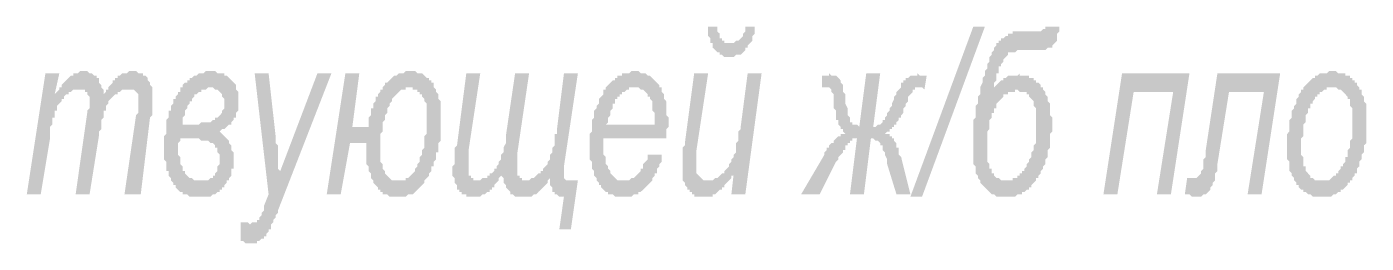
# Model space of a CAD drawing. Header units: millimetres. Extents: x 1372 to 666090, y 1285 to 31551.
# Drawn here: x 581816 to 584219, y 10488 to 10876 of the extents above; entities that cross this region are included whole.
import ezdxf

# ---------------------------------------------------------------- set-up
doc = ezdxf.new("R2010")
doc.units = ezdxf.units.MM
doc.layers.add('PDF _75-АЗ Штамп', color=7, linetype='Continuous')

msp = doc.modelspace()

# ---------------------------------------------------------------- hatches: boundary and pattern name
at = {"layer": 'PDF _75-АЗ Штамп', "transparency": 33554559}
h = msp.add_hatch(color=256, dxfattribs=at)
h.paths.add_polyline_path([(583084.2, 10613.2), (583084.2, 10609), (583080, 10609), (583080, 10604.9), (583075.8, 10600.7), (583071.7, 10596.5), (583071.7, 10596.5), (583067.5, 10592.4), (583067.5, 10588.2), (583063.3, 10588.2), (583063.3, 10584), (583059.2, 10584), (583055, 10579.9), (583055, 10579.9), (583050.8, 10575.7), (583050.8, 10575.7), (583046.6, 10575.7), (583046.6, 10571.5), (583042.5, 10571.5), (583038.3, 10571.5), (583038.3, 10571.5), (583034.1, 10571.5), (583034.1, 10571.5), (583030, 10571.5), (583030, 10571.5), (583025.8, 10571.5), (583021.6, 10571.5), (583021.6, 10571.5), (583017.4, 10571.5), (583013.3, 10571.5), (583013.3, 10575.7), (583009.1, 10575.7), (583009.1, 10579.9), (583004.9, 10579.9), (583004.9, 10584), (583000.8, 10584), (583000.8, 10588.2), (582996.6, 10592.4), (582996.6, 10592.4), (582996.6, 10596.5), (582992.4, 10600.7), (582992.4, 10604.9), (582992.4, 10609), (582992.4, 10613.2), (582992.4, 10617.4), (582992.4, 10621.6), (582992.4, 10621.6), (582992.4, 10625.7), (582992.4, 10629.9), (582992.4, 10629.9), (582992.4, 10634.1), (582992.4, 10638.2), (582992.4, 10642.4), (582992.4, 10646.6), (582992.4, 10654.9), (582992.4, 10659.1), (582996.6, 10663.3), (582996.6, 10667.4), (583013.3, 10792.6), (583038.3, 10792.6), (583017.4, 10654.9), (583017.4, 10646.6), (583017.4, 10642.4), (583017.4, 10638.2), (583017.4, 10634.1), (583017.4, 10629.9), (583017.4, 10625.7), (583017.4, 10625.7), (583017.4, 10621.6), (583017.4, 10617.4), (583017.4, 10613.2), (583021.6, 10609), (583021.6, 10609), (583021.6, 10609), (583025.8, 10604.9), (583025.8, 10604.9), (583030, 10600.7), (583030, 10600.7), (583034.1, 10600.7), (583038.3, 10600.7), (583038.3, 10600.7), (583042.5, 10600.7), (583046.6, 10600.7), (583046.6, 10600.7), (583050.8, 10604.9), (583055, 10604.9), (583055, 10604.9), (583059.2, 10609), (583059.2, 10609), (583063.3, 10613.2), (583067.5, 10613.2), (583067.5, 10617.4), (583071.7, 10621.6), (583071.7, 10621.6), (583075.8, 10625.7), (583075.8, 10629.9), (583075.8, 10629.9), (583080, 10634.1), (583080, 10638.2), (583084.2, 10642.4), (583084.2, 10646.6), (583084.2, 10646.6), (583088.3, 10650.8), (583088.3, 10654.9), (583088.3, 10659.1), (583088.3, 10659.1), (583088.3, 10663.3), (583088.3, 10667.4), (583092.5, 10671.6), (583092.5, 10675.8), (583092.5, 10679.9), (583092.5, 10684.1), (583092.5, 10688.3), (583096.7, 10692.5), (583096.7, 10696.6), (583109.2, 10792.6), (583134.2, 10792.6), (583105, 10575.7), (583080, 10575.7)], flags=0)
h.paths.add_polyline_path([(583038.3, 10876), (583055, 10876), (583055, 10871.8), (583055, 10867.6), (583059.2, 10863.5), (583059.2, 10859.3), (583059.2, 10855.1), (583063.3, 10855.1), (583063.3, 10850.9), (583067.5, 10850.9), (583067.5, 10846.8), (583071.7, 10846.8), (583075.8, 10846.8), (583075.8, 10846.8), (583080, 10846.8), (583084.2, 10846.8), (583084.2, 10846.8), (583088.3, 10850.9), (583092.5, 10850.9), (583092.5, 10850.9), (583096.7, 10855.1), (583096.7, 10855.1), (583100.9, 10859.3), (583100.9, 10863.5), (583100.9, 10863.5), (583105, 10867.6), (583105, 10871.8), (583105, 10876), (583121.7, 10876), (583121.7, 10871.8), (583121.7, 10867.6), (583121.7, 10863.5), (583117.5, 10859.3), (583117.5, 10855.1), (583117.5, 10850.9), (583113.4, 10846.8), (583113.4, 10846.8), (583109.2, 10842.6), (583109.2, 10838.4), (583105, 10838.4), (583105, 10834.3), (583105, 10834.3), (583100.9, 10830.1), (583100.9, 10830.1), (583096.7, 10825.9), (583092.5, 10825.9), (583092.5, 10825.9), (583088.3, 10825.9), (583084.2, 10821.7), (583084.2, 10821.7), (583080, 10821.7), (583075.8, 10821.7), (583075.8, 10821.7), (583071.7, 10821.7), (583071.7, 10821.7), (583067.5, 10821.7), (583063.3, 10825.9), (583063.3, 10825.9), (583059.2, 10825.9), (583059.2, 10830.1), (583055, 10830.1), (583050.8, 10834.3), (583050.8, 10834.3), (583050.8, 10834.3), (583046.6, 10838.4), (583046.6, 10842.6), (583046.6, 10846.8), (583042.5, 10846.8), (583042.5, 10850.9), (583042.5, 10855.1), (583038.3, 10859.3), (583038.3, 10863.5), (583038.3, 10867.6), (583038.3, 10871.8), (583038.3, 10876)], flags=0)
h = msp.add_hatch(color=256, dxfattribs=at)
h.paths.add_polyline_path([(583643, 10876), (583668.1, 10876), (583668.1, 10871.8), (583668.1, 10867.6), (583663.9, 10863.5), (583663.9, 10859.3), (583663.9, 10855.1), (583663.9, 10850.9), (583659.7, 10846.8), (583659.7, 10846.8), (583655.6, 10842.6), (583655.6, 10842.6), (583655.6, 10838.4), (583651.4, 10838.4), (583651.4, 10838.4), (583647.2, 10838.4), (583643, 10834.3), (583643, 10834.3), (583638.9, 10834.3), (583634.7, 10834.3), (583634.7, 10834.3), (583630.5, 10834.3), (583626.4, 10834.3), (583626.4, 10834.3), (583597.2, 10834.3), (583593, 10834.3), (583593, 10834.3), (583588.8, 10830.1), (583584.7, 10830.1), (583584.7, 10830.1), (583580.5, 10830.1), (583576.3, 10830.1), (583576.3, 10825.9), (583576.3, 10825.9), (583572.1, 10821.7), (583568, 10817.6), (583568, 10817.6), (583568, 10813.4), (583563.8, 10809.2), (583563.8, 10809.2), (583563.8, 10805.1), (583559.6, 10805.1), (583559.6, 10800.9), (583559.6, 10796.7), (583559.6, 10792.6), (583555.5, 10792.6), (583555.5, 10788.4), (583555.5, 10780), (583551.3, 10775.9), (583551.3, 10771.7), (583551.3, 10767.5), (583547.1, 10763.4), (583551.3, 10767.5), (583555.5, 10771.7), (583555.5, 10771.7), (583559.6, 10775.9), (583559.6, 10775.9), (583563.8, 10780), (583568, 10780), (583568, 10784.2), (583572.1, 10784.2), (583572.1, 10784.2), (583576.3, 10788.4), (583576.3, 10788.4), (583580.5, 10788.4), (583584.7, 10788.4), (583588.8, 10788.4), (583588.8, 10788.4), (583593, 10788.4), (583593, 10788.4), (583597.2, 10792.6), (583597.2, 10788.4), (583601.3, 10788.4), (583605.5, 10788.4), (583605.5, 10788.4), (583609.7, 10788.4), (583613.8, 10788.4), (583613.8, 10784.2), (583618, 10784.2), (583622.2, 10784.2), (583622.2, 10780), (583626.4, 10780), (583626.4, 10775.9), (583630.5, 10775.9), (583634.7, 10771.7), (583634.7, 10767.5), (583634.7, 10767.5), (583638.9, 10767.5), (583638.9, 10763.4), (583643, 10759.2), (583643, 10759.2), (583643, 10755), (583647.2, 10750.8), (583647.2, 10746.7), (583647.2, 10746.7), (583647.2, 10742.5), (583651.4, 10738.3), (583651.4, 10734.2), (583651.4, 10730), (583651.4, 10725.8), (583651.4, 10721.7), (583651.4, 10717.5), (583655.6, 10713.3), (583655.6, 10709.1), (583655.6, 10705), (583655.6, 10700.8), (583655.6, 10696.6), (583655.6, 10692.5), (583655.6, 10688.3), (583651.4, 10684.1), (583651.4, 10679.9), (583651.4, 10675.8), (583651.4, 10671.6), (583651.4, 10667.4), (583651.4, 10663.3), (583651.4, 10659.1), (583647.2, 10654.9), (583647.2, 10650.8), (583647.2, 10650.8), (583647.2, 10646.6), (583647.2, 10642.4), (583643, 10638.2), (583643, 10634.1), (583643, 10629.9), (583638.9, 10625.7), (583638.9, 10625.7), (583638.9, 10621.6), (583634.7, 10617.4), (583634.7, 10613.2), (583630.5, 10609), (583630.5, 10609), (583630.5, 10604.9), (583626.4, 10604.9), (583626.4, 10600.7), (583622.2, 10596.5), (583622.2, 10596.5), (583618, 10592.4), (583618, 10588.2), (583613.8, 10588.2), (583613.8, 10584), (583609.7, 10584), (583609.7, 10584), (583605.5, 10579.9), (583601.3, 10579.9), (583601.3, 10575.7), (583597.2, 10575.7), (583597.2, 10575.7), (583593, 10575.7), (583588.8, 10571.5), (583588.8, 10571.5), (583584.7, 10571.5), (583580.5, 10571.5), (583580.5, 10571.5), (583576.3, 10571.5), (583572.1, 10571.5), (583568, 10571.5), (583568, 10571.5), (583563.8, 10571.5), (583559.6, 10571.5), (583555.5, 10571.5), (583555.5, 10571.5), (583551.3, 10575.7), (583547.1, 10575.7), (583547.1, 10575.7), (583542.9, 10579.9), (583542.9, 10579.9), (583538.8, 10584), (583538.8, 10584), (583534.6, 10588.2), (583534.6, 10588.2), (583530.4, 10592.4), (583530.4, 10592.4), (583526.3, 10596.5), (583526.3, 10596.5), (583526.3, 10600.7), (583522.1, 10604.9), (583522.1, 10609), (583522.1, 10609), (583517.9, 10613.2), (583517.9, 10617.4), (583517.9, 10621.6), (583517.9, 10625.7), (583513.8, 10629.9), (583513.8, 10634.1), (583513.8, 10638.2), (583513.8, 10642.4), (583513.8, 10646.6), (583513.8, 10650.8), (583513.8, 10654.9), (583513.8, 10659.1), (583513.8, 10659.1), (583513.8, 10663.3), (583513.8, 10667.4), (583513.8, 10671.6), (583513.8, 10675.8), (583513.8, 10675.8), (583513.8, 10679.9), (583513.8, 10684.1), (583513.8, 10688.3), (583513.8, 10692.5), (583513.8, 10696.6), (583513.8, 10700.8), (583513.8, 10705), (583513.8, 10709.1), (583517.9, 10713.3), (583517.9, 10717.5), (583517.9, 10721.7), (583517.9, 10725.8), (583517.9, 10730), (583517.9, 10734.2), (583522.1, 10738.3), (583522.1, 10742.5), (583522.1, 10746.7), (583522.1, 10750.8), (583526.3, 10755), (583526.3, 10759.2), (583526.3, 10763.4), (583526.3, 10767.5), (583530.4, 10775.9), (583530.4, 10780), (583530.4, 10784.2), (583534.6, 10788.4), (583534.6, 10792.6), (583534.6, 10796.7), (583538.8, 10800.9), (583538.8, 10805.1), (583538.8, 10809.2), (583542.9, 10813.4), (583542.9, 10817.6), (583542.9, 10821.7), (583547.1, 10825.9), (583547.1, 10830.1), (583547.1, 10830.1), (583551.3, 10834.3), (583551.3, 10838.4), (583551.3, 10838.4), (583555.5, 10842.6), (583555.5, 10842.6), (583555.5, 10846.8), (583559.6, 10846.8), (583559.6, 10850.9), (583559.6, 10850.9), (583563.8, 10850.9), (583563.8, 10855.1), (583568, 10855.1), (583572.1, 10859.3), (583572.1, 10859.3), (583576.3, 10859.3), (583576.3, 10863.5), (583580.5, 10863.5), (583584.7, 10863.5), (583584.7, 10867.6), (583588.8, 10867.6), (583593, 10867.6), (583593, 10867.6), (583597.2, 10867.6), (583601.3, 10867.6), (583605.5, 10867.6), (583605.5, 10867.6), (583605.5, 10867.6), (583630.5, 10867.6), (583634.7, 10867.6), (583634.7, 10867.6), (583638.9, 10871.8), (583643, 10871.8), (583643, 10876), (583643, 10876)], flags=0)
h.paths.add_polyline_path([(583626.4, 10700.8), (583626.4, 10709.1), (583626.4, 10713.3), (583626.4, 10717.5), (583626.4, 10721.7), (583626.4, 10725.8), (583626.4, 10730), (583626.4, 10730), (583622.2, 10734.2), (583622.2, 10738.3), (583622.2, 10742.5), (583618, 10746.7), (583618, 10746.7), (583618, 10746.7), (583613.8, 10750.8), (583613.8, 10755), (583609.7, 10755), (583609.7, 10759.2), (583605.5, 10759.2), (583605.5, 10759.2), (583601.3, 10759.2), (583597.2, 10759.2), (583593, 10763.4), (583593, 10763.4), (583588.8, 10763.4), (583588.8, 10759.2), (583584.7, 10759.2), (583580.5, 10759.2), (583580.5, 10759.2), (583576.3, 10759.2), (583576.3, 10755), (583572.1, 10755), (583568, 10755), (583568, 10750.8), (583563.8, 10746.7), (583563.8, 10746.7), (583559.6, 10742.5), (583559.6, 10742.5), (583555.5, 10738.3), (583555.5, 10734.2), (583555.5, 10730), (583551.3, 10730), (583551.3, 10725.8), (583551.3, 10721.7), (583547.1, 10721.7), (583547.1, 10717.5), (583547.1, 10713.3), (583542.9, 10709.1), (583542.9, 10705), (583542.9, 10700.8), (583542.9, 10696.6), (583542.9, 10692.5), (583538.8, 10688.3), (583538.8, 10684.1), (583538.8, 10684.1), (583538.8, 10679.9), (583538.8, 10675.8), (583538.8, 10671.6), (583538.8, 10667.4), (583538.8, 10663.3), (583538.8, 10659.1), (583538.8, 10654.9), (583538.8, 10650.8), (583538.8, 10646.6), (583538.8, 10642.4), (583538.8, 10638.2), (583538.8, 10634.1), (583542.9, 10629.9), (583542.9, 10625.7), (583542.9, 10621.6), (583547.1, 10621.6), (583547.1, 10617.4), (583547.1, 10613.2), (583551.3, 10613.2), (583551.3, 10609), (583555.5, 10604.9), (583559.6, 10604.9), (583559.6, 10604.9), (583563.8, 10600.7), (583563.8, 10600.7), (583568, 10600.7), (583572.1, 10600.7), (583572.1, 10600.7), (583576.3, 10600.7), (583580.5, 10600.7), (583580.5, 10600.7), (583584.7, 10600.7), (583584.7, 10604.9), (583588.8, 10604.9), (583593, 10604.9), (583593, 10609), (583597.2, 10609), (583597.2, 10613.2), (583601.3, 10613.2), (583601.3, 10617.4), (583605.5, 10617.4), (583605.5, 10621.6), (583609.7, 10625.7), (583609.7, 10629.9), (583613.8, 10634.1), (583613.8, 10634.1), (583613.8, 10638.2), (583618, 10642.4), (583618, 10646.6), (583618, 10650.8), (583622.2, 10654.9), (583622.2, 10659.1), (583622.2, 10659.1), (583622.2, 10663.3), (583626.4, 10667.4), (583626.4, 10671.6), (583626.4, 10675.8), (583626.4, 10679.9), (583626.4, 10684.1), (583626.4, 10688.3), (583626.4, 10692.5), (583626.4, 10696.6), (583626.4, 10700.8), (583626.4, 10700.8)], flags=0)
for points in [[(581816.3, 10575.7), (581849.7, 10792.6), (581874.7, 10792.6), (581866.3, 10755), (581870.5, 10759.2), (581874.7, 10763.4), (581874.7, 10767.5), (581878.9, 10767.5), (581878.9, 10771.7), (581883, 10775.9), (581883, 10775.9), (581887.2, 10780), (581887.2, 10780), (581891.4, 10784.2), (581891.4, 10784.2), (581895.5, 10788.4), (581895.5, 10788.4), (581899.7, 10788.4), (581899.7, 10792.6), (581903.9, 10792.6), (581908.1, 10792.6), (581908.1, 10792.6), (581912.2, 10796.7), (581916.4, 10796.7), (581916.4, 10796.7), (581920.6, 10796.7), (581924.7, 10796.7), (581928.9, 10792.6), (581928.9, 10792.6), (581933.1, 10792.6), (581933.1, 10792.6), (581937.2, 10788.4), (581941.4, 10788.4), (581941.4, 10784.2), (581945.6, 10784.2), (581945.6, 10780), (581945.6, 10775.9), (581949.8, 10771.7), (581949.8, 10771.7), (581949.8, 10767.5), (581953.9, 10763.4), (581953.9, 10759.2), (581953.9, 10755), (581958.1, 10759.2), (581958.1, 10763.4), (581962.3, 10763.4), (581962.3, 10767.5), (581966.4, 10771.7), (581966.4, 10771.7), (581970.6, 10775.9), (581970.6, 10780), (581974.8, 10780), (581974.8, 10784.2), (581979, 10784.2), (581979, 10784.2), (581979, 10788.4), (581983.1, 10788.4), (581987.3, 10792.6), (581987.3, 10792.6), (581991.5, 10792.6), (581995.6, 10792.6), (581995.6, 10792.6), (581999.8, 10796.7), (582004, 10796.7), (582004, 10796.7), (582008.1, 10796.7), (582012.3, 10796.7), (582016.5, 10792.6), (582016.5, 10792.6), (582020.7, 10792.6), (582024.8, 10792.6), (582024.8, 10788.4), (582029, 10788.4), (582029, 10788.4), (582033.2, 10784.2), (582033.2, 10784.2), (582033.2, 10780), (582037.3, 10775.9), (582037.3, 10771.7), (582037.3, 10771.7), (582041.5, 10767.5), (582041.5, 10763.4), (582041.5, 10759.2), (582041.5, 10755), (582041.5, 10750.8), (582041.5, 10746.7), (582041.5, 10742.5), (582041.5, 10742.5), (582041.5, 10738.3), (582041.5, 10734.2), (582041.5, 10730), (582041.5, 10725.8), (582041.5, 10717.5), (582037.3, 10713.3), (582037.3, 10713.3), (582020.7, 10575.7), (581991.5, 10575.7), (582012.3, 10717.5), (582016.5, 10721.7), (582016.5, 10725.8), (582016.5, 10734.2), (582016.5, 10734.2), (582016.5, 10738.3), (582016.5, 10742.5), (582016.5, 10742.5), (582016.5, 10746.7), (582016.5, 10750.8), (582016.5, 10755), (582012.3, 10759.2), (582012.3, 10759.2), (582008.1, 10763.4), (582008.1, 10763.4), (582004, 10763.4), (582004, 10763.4), (581999.8, 10763.4), (581999.8, 10763.4), (581995.6, 10763.4), (581995.6, 10763.4), (581991.5, 10763.4), (581987.3, 10763.4), (581987.3, 10763.4), (581983.1, 10759.2), (581979, 10759.2), (581979, 10755), (581974.8, 10755), (581974.8, 10755), (581970.6, 10750.8), (581966.4, 10746.7), (581966.4, 10746.7), (581962.3, 10742.5), (581962.3, 10738.3), (581962.3, 10738.3), (581958.1, 10734.2), (581958.1, 10730), (581958.1, 10730), (581958.1, 10725.8), (581953.9, 10725.8), (581953.9, 10721.7), (581953.9, 10717.5), (581953.9, 10713.3), (581949.8, 10709.1), (581949.8, 10705), (581949.8, 10700.8), (581949.8, 10696.6), (581949.8, 10692.5), (581945.6, 10688.3), (581945.6, 10684.1), (581945.6, 10679.9), (581928.9, 10575.7), (581903.9, 10575.7), (581924.7, 10721.7), (581924.7, 10725.8), (581928.9, 10730), (581928.9, 10734.2), (581928.9, 10738.3), (581928.9, 10742.5), (581928.9, 10742.5), (581928.9, 10746.7), (581928.9, 10750.8), (581924.7, 10755), (581924.7, 10755), (581924.7, 10759.2), (581920.6, 10759.2), (581920.6, 10763.4), (581916.4, 10763.4), (581912.2, 10763.4), (581912.2, 10763.4), (581908.1, 10763.4), (581908.1, 10763.4), (581903.9, 10763.4), (581899.7, 10763.4), (581899.7, 10763.4), (581895.5, 10759.2), (581891.4, 10759.2), (581891.4, 10755), (581887.2, 10755), (581887.2, 10755), (581883, 10750.8), (581883, 10746.7), (581878.9, 10746.7), (581878.9, 10742.5), (581874.7, 10738.3), (581874.7, 10738.3), (581870.5, 10734.2), (581870.5, 10730), (581870.5, 10725.8), (581866.3, 10725.8), (581866.3, 10721.7), (581866.3, 10717.5), (581866.3, 10713.3), (581862.2, 10713.3), (581862.2, 10709.1), (581862.2, 10705), (581862.2, 10700.8), (581858, 10696.6), (581858, 10692.5), (581858, 10688.3), (581858, 10684.1), (581858, 10675.8), (581858, 10675.8), (581841.3, 10575.7)], [(582200, 10492.3), (582200, 10525.6), (582204.2, 10525.6), (582208.3, 10525.6), (582212.5, 10525.6), (582212.5, 10525.6), (582216.7, 10521.5), (582216.7, 10521.5), (582220.9, 10525.6), (582225, 10525.6), (582225, 10525.6), (582229.2, 10525.6), (582229.2, 10529.8), (582233.4, 10529.8), (582233.4, 10534), (582233.4, 10534), (582237.5, 10538.1), (582237.5, 10542.3), (582241.7, 10546.5), (582241.7, 10550.7), (582241.7, 10554.8), (582250, 10575.7), (582225, 10792.6), (582250, 10792.6), (582262.6, 10679.9), (582262.6, 10675.8), (582262.6, 10671.6), (582262.6, 10667.4), (582266.7, 10663.3), (582266.7, 10659.1), (582266.7, 10659.1), (582266.7, 10654.9), (582266.7, 10650.8), (582266.7, 10646.6), (582266.7, 10642.4), (582266.7, 10638.2), (582266.7, 10634.1), (582266.7, 10629.9), (582266.7, 10625.7), (582266.7, 10621.6), (582270.9, 10617.4), (582337.6, 10792.6), (582362.7, 10792.6), (582266.7, 10546.5), (582266.7, 10542.3), (582262.6, 10538.1), (582262.6, 10534), (582258.4, 10529.8), (582258.4, 10525.6), (582254.2, 10521.5), (582254.2, 10517.3), (582254.2, 10513.1), (582250, 10513.1), (582250, 10508.9), (582245.9, 10504.8), (582245.9, 10504.8), (582245.9, 10500.6), (582241.7, 10500.6), (582241.7, 10500.6), (582241.7, 10496.4), (582237.5, 10496.4), (582233.4, 10492.3), (582233.4, 10492.3), (582229.2, 10492.3), (582229.2, 10488.1), (582225, 10488.1), (582220.9, 10488.1), (582216.7, 10488.1), (582216.7, 10488.1), (582216.7, 10488.1), (582212.5, 10488.1), (582208.3, 10488.1), (582208.3, 10488.1), (582204.2, 10492.3), (582200, 10492.3), (582200, 10492.3)], [(582667.1, 10613.2), (582667.1, 10609), (582662.9, 10604.9), (582662.9, 10600.7), (582658.8, 10596.5), (582658.8, 10596.5), (582654.6, 10592.4), (582654.6, 10588.2), (582650.4, 10588.2), (582650.4, 10584), (582646.3, 10584), (582646.3, 10579.9), (582642.1, 10579.9), (582642.1, 10579.9), (582637.9, 10575.7), (582637.9, 10575.7), (582633.7, 10575.7), (582629.6, 10571.5), (582629.6, 10571.5), (582625.4, 10571.5), (582621.2, 10571.5), (582621.2, 10571.5), (582617.1, 10571.5), (582612.9, 10571.5), (582612.9, 10571.5), (582608.7, 10571.5), (582604.6, 10571.5), (582604.6, 10575.7), (582600.4, 10575.7), (582596.2, 10575.7), (582596.2, 10579.9), (582592, 10579.9), (582592, 10584), (582587.9, 10584), (582587.9, 10588.2), (582587.9, 10592.4), (582583.7, 10596.5), (582583.7, 10600.7), (582583.7, 10600.7), (582583.7, 10604.9), (582579.5, 10609), (582579.5, 10613.2), (582579.5, 10617.4), (582579.5, 10617.4), (582579.5, 10621.6), (582579.5, 10625.7), (582583.7, 10629.9), (582583.7, 10629.9), (582583.7, 10634.1), (582583.7, 10638.2), (582583.7, 10646.6), (582583.7, 10650.8), (582583.7, 10654.9), (582583.7, 10659.1), (582587.9, 10663.3), (582604.6, 10792.6), (582629.6, 10792.6), (582608.7, 10654.9), (582608.7, 10646.6), (582608.7, 10642.4), (582608.7, 10638.2), (582608.7, 10634.1), (582608.7, 10629.9), (582608.7, 10625.7), (582608.7, 10625.7), (582608.7, 10621.6), (582608.7, 10617.4), (582608.7, 10613.2), (582608.7, 10609), (582612.9, 10609), (582612.9, 10604.9), (582617.1, 10604.9), (582617.1, 10600.7), (582621.2, 10600.7), (582625.4, 10600.7), (582625.4, 10600.7), (582629.6, 10600.7), (582633.7, 10604.9), (582633.7, 10604.9), (582637.9, 10604.9), (582642.1, 10604.9), (582642.1, 10609), (582646.3, 10609), (582646.3, 10613.2), (582650.4, 10613.2), (582654.6, 10617.4), (582654.6, 10621.6), (582658.8, 10621.6), (582658.8, 10625.7), (582662.9, 10629.9), (582662.9, 10634.1), (582662.9, 10634.1), (582667.1, 10638.2), (582667.1, 10638.2), (582667.1, 10642.4), (582667.1, 10646.6), (582671.3, 10650.8), (582671.3, 10654.9), (582671.3, 10659.1), (582671.3, 10659.1), (582675.5, 10667.4), (582675.5, 10671.6), (582675.5, 10675.8), (582675.5, 10679.9), (582675.5, 10679.9), (582692.1, 10792.6), (582717.2, 10792.6), (582696.3, 10650.8), (582696.3, 10646.6), (582696.3, 10642.4), (582696.3, 10638.2), (582696.3, 10634.1), (582696.3, 10629.9), (582696.3, 10625.7), (582696.3, 10625.7), (582696.3, 10617.4), (582696.3, 10613.2), (582696.3, 10613.2), (582696.3, 10609), (582700.5, 10609), (582700.5, 10604.9), (582704.6, 10604.9), (582704.6, 10600.7), (582708.8, 10600.7), (582708.8, 10600.7), (582713, 10600.7), (582717.2, 10600.7), (582717.2, 10600.7), (582721.3, 10604.9), (582725.5, 10604.9), (582725.5, 10604.9), (582729.7, 10609), (582729.7, 10609), (582733.8, 10613.2), (582738, 10613.2), (582738, 10617.4), (582742.2, 10617.4), (582742.2, 10621.6), (582742.2, 10621.6), (582746.4, 10625.7), (582746.4, 10625.7), (582750.5, 10629.9), (582750.5, 10634.1), (582750.5, 10634.1), (582754.7, 10638.2), (582754.7, 10642.4), (582754.7, 10646.6), (582758.9, 10650.8), (582758.9, 10654.9), (582758.9, 10659.1), (582758.9, 10659.1), (582763, 10663.3), (582763, 10667.4), (582763, 10675.8), (582763, 10679.9), (582763, 10684.1), (582767.2, 10684.1), (582767.2, 10688.3), (582767.2, 10692.5), (582779.7, 10792.6), (582804.7, 10792.6), (582779.7, 10625.7), (582779.7, 10621.6), (582779.7, 10617.4), (582779.7, 10613.2), (582779.7, 10613.2), (582779.7, 10609), (582779.7, 10604.9), (582783.9, 10600.7), (582783.9, 10600.7), (582788.1, 10600.7), (582788.1, 10600.7), (582804.7, 10600.7), (582792.2, 10513.1), (582771.4, 10513.1), (582779.7, 10571.5), (582779.7, 10571.5), (582775.5, 10571.5), (582771.4, 10571.5), (582767.2, 10575.7), (582767.2, 10575.7), (582763, 10575.7), (582763, 10579.9), (582758.9, 10579.9), (582758.9, 10584), (582758.9, 10584), (582758.9, 10588.2), (582754.7, 10592.4), (582754.7, 10596.5), (582754.7, 10600.7), (582754.7, 10600.7), (582754.7, 10604.9), (582754.7, 10609), (582754.7, 10604.9), (582750.5, 10600.7), (582750.5, 10596.5), (582746.4, 10592.4), (582746.4, 10592.4), (582742.2, 10588.2), (582738, 10584), (582738, 10584), (582733.8, 10579.9), (582733.8, 10579.9), (582733.8, 10579.9), (582729.7, 10575.7), (582729.7, 10575.7), (582725.5, 10575.7), (582725.5, 10575.7), (582721.3, 10571.5), (582717.2, 10571.5), (582713, 10571.5), (582713, 10571.5), (582708.8, 10571.5), (582708.8, 10571.5), (582704.6, 10571.5), (582704.6, 10571.5), (582700.5, 10571.5), (582696.3, 10571.5), (582696.3, 10571.5), (582692.1, 10571.5), (582688, 10575.7), (582688, 10575.7), (582683.8, 10575.7), (582683.8, 10579.9), (582679.6, 10584), (582679.6, 10584), (582679.6, 10584), (582675.5, 10588.2), (582675.5, 10592.4), (582671.3, 10596.5), (582671.3, 10600.7), (582671.3, 10600.7), (582671.3, 10604.9), (582667.1, 10609), (582667.1, 10613.2)], [(583321.9, 10792.6), (583346.9, 10792.6), (583334.4, 10696.6), (583338.6, 10696.6), (583338.6, 10696.6), (583342.8, 10700.8), (583342.8, 10700.8), (583346.9, 10700.8), (583351.1, 10705), (583351.1, 10709.1), (583351.1, 10709.1), (583355.3, 10709.1), (583355.3, 10713.3), (583355.3, 10713.3), (583359.4, 10717.5), (583359.4, 10721.7), (583363.6, 10725.8), (583363.6, 10725.8), (583363.6, 10730), (583367.8, 10734.2), (583367.8, 10738.3), (583371.9, 10746.7), (583371.9, 10750.8), (583376.1, 10755), (583376.1, 10759.2), (583380.3, 10763.4), (583380.3, 10763.4), (583384.5, 10767.5), (583384.5, 10771.7), (583384.5, 10775.9), (583388.6, 10775.9), (583388.6, 10780), (583392.8, 10780), (583392.8, 10784.2), (583392.8, 10784.2), (583397, 10784.2), (583397, 10784.2), (583401.1, 10788.4), (583405.3, 10788.4), (583405.3, 10788.4), (583409.5, 10788.4), (583413.7, 10788.4), (583413.7, 10792.6), (583417.8, 10788.4), (583417.8, 10788.4), (583422, 10788.4), (583426.2, 10788.4), (583430.3, 10788.4), (583430.3, 10788.4), (583426.2, 10763.4), (583422, 10767.5), (583417.8, 10767.5), (583417.8, 10767.5), (583417.8, 10767.5), (583413.7, 10767.5), (583409.5, 10767.5), (583409.5, 10763.4), (583405.3, 10763.4), (583405.3, 10759.2), (583405.3, 10759.2), (583401.1, 10755), (583401.1, 10755), (583397, 10750.8), (583397, 10746.7), (583397, 10742.5), (583392.8, 10738.3), (583392.8, 10734.2), (583388.6, 10730), (583388.6, 10725.8), (583388.6, 10721.7), (583384.5, 10717.5), (583384.5, 10713.3), (583380.3, 10713.3), (583380.3, 10709.1), (583376.1, 10705), (583376.1, 10700.8), (583371.9, 10700.8), (583371.9, 10696.6), (583367.8, 10696.6), (583367.8, 10692.5), (583363.6, 10692.5), (583363.6, 10688.3), (583359.4, 10688.3), (583359.4, 10688.3), (583355.3, 10684.1), (583359.4, 10684.1), (583363.6, 10684.1), (583363.6, 10679.9), (583367.8, 10679.9), (583367.8, 10675.8), (583371.9, 10675.8), (583371.9, 10671.6), (583371.9, 10671.6), (583376.1, 10667.4), (583376.1, 10663.3), (583376.1, 10659.1), (583380.3, 10659.1), (583380.3, 10650.8), (583380.3, 10646.6), (583384.5, 10642.4), (583401.1, 10575.7), (583376.1, 10575.7), (583359.4, 10629.9), (583359.4, 10634.1), (583359.4, 10638.2), (583355.3, 10646.6), (583355.3, 10646.6), (583355.3, 10650.8), (583351.1, 10654.9), (583351.1, 10659.1), (583351.1, 10663.3), (583346.9, 10663.3), (583346.9, 10663.3), (583346.9, 10667.4), (583342.8, 10671.6), (583342.8, 10671.6), (583338.6, 10671.6), (583334.4, 10675.8), (583334.4, 10675.8), (583330.2, 10675.8), (583317.7, 10575.7), (583292.7, 10575.7), (583305.2, 10675.8), (583305.2, 10675.8), (583301, 10675.8), (583296.9, 10675.8), (583296.9, 10671.6), (583292.7, 10671.6), (583292.7, 10667.4), (583288.5, 10667.4), (583288.5, 10667.4), (583288.5, 10663.3), (583284.4, 10663.3), (583284.4, 10659.1), (583284.4, 10654.9), (583280.2, 10654.9), (583280.2, 10650.8), (583276, 10646.6), (583271.9, 10642.4), (583271.9, 10638.2), (583267.7, 10634.1), (583238.5, 10575.7), (583205.1, 10575.7), (583246.8, 10646.6), (583246.8, 10650.8), (583251, 10654.9), (583251, 10659.1), (583255.2, 10659.1), (583255.2, 10663.3), (583259.3, 10667.4), (583263.5, 10667.4), (583263.5, 10671.6), (583267.7, 10675.8), (583267.7, 10675.8), (583271.9, 10679.9), (583271.9, 10679.9), (583276, 10679.9), (583276, 10684.1), (583280.2, 10684.1), (583284.4, 10684.1), (583284.4, 10684.1), (583280.2, 10688.3), (583280.2, 10692.5), (583276, 10692.5), (583276, 10696.6), (583271.9, 10700.8), (583271.9, 10705), (583271.9, 10705), (583271.9, 10709.1), (583267.7, 10709.1), (583267.7, 10713.3), (583267.7, 10717.5), (583267.7, 10721.7), (583267.7, 10725.8), (583263.5, 10730), (583263.5, 10734.2), (583263.5, 10738.3), (583263.5, 10742.5), (583263.5, 10750.8), (583263.5, 10755), (583259.3, 10759.2), (583259.3, 10759.2), (583259.3, 10763.4), (583255.2, 10767.5), (583255.2, 10767.5), (583251, 10767.5), (583251, 10767.5), (583246.8, 10767.5), (583242.7, 10767.5), (583242.7, 10763.4), (583242.7, 10788.4), (583246.8, 10788.4), (583246.8, 10788.4), (583251, 10788.4), (583255.2, 10788.4), (583255.2, 10792.6), (583259.3, 10788.4), (583263.5, 10788.4), (583263.5, 10788.4), (583267.7, 10788.4), (583271.9, 10784.2), (583271.9, 10784.2), (583276, 10780), (583276, 10780), (583276, 10775.9), (583276, 10775.9), (583280.2, 10771.7), (583280.2, 10767.5), (583280.2, 10763.4), (583280.2, 10759.2), (583284.4, 10755), (583284.4, 10750.8), (583284.4, 10746.7), (583284.4, 10742.5), (583284.4, 10738.3), (583288.5, 10730), (583288.5, 10725.8), (583288.5, 10721.7), (583288.5, 10717.5), (583292.7, 10713.3), (583292.7, 10713.3), (583292.7, 10709.1), (583292.7, 10709.1), (583292.7, 10705), (583296.9, 10705), (583296.9, 10700.8), (583301, 10700.8), (583301, 10700.8), (583305.2, 10700.8), (583309.4, 10696.6), (583309.4, 10696.6)], [(583780.7, 10792.6), (583901.6, 10792.6), (583868.3, 10575.7), (583843.2, 10575.7), (583872.4, 10759.2), (583801.5, 10759.2), (583772.3, 10575.7), (583747.3, 10575.7)], [(583951.7, 10792.6), (584064.3, 10792.6), (584030.9, 10575.7), (584005.9, 10575.7), (584035.1, 10759.2), (583972.5, 10759.2), (583951.7, 10629.9), (583951.7, 10625.7), (583951.7, 10621.6), (583951.7, 10617.4), (583947.5, 10613.2), (583947.5, 10609), (583947.5, 10604.9), (583947.5, 10600.7), (583943.3, 10596.5), (583943.3, 10592.4), (583943.3, 10592.4), (583939.2, 10588.2), (583939.2, 10588.2), (583939.2, 10584), (583939.2, 10584), (583935, 10579.9), (583935, 10579.9), (583930.8, 10575.7), (583926.6, 10575.7), (583926.6, 10575.7), (583922.5, 10571.5), (583918.3, 10571.5), (583918.3, 10571.5), (583914.1, 10571.5), (583914.1, 10571.5), (583910, 10571.5), (583910, 10571.5), (583905.8, 10571.5), (583901.6, 10575.7), (583901.6, 10575.7), (583897.5, 10575.7), (583893.3, 10575.7), (583897.5, 10604.9), (583901.6, 10604.9), (583905.8, 10604.9), (583905.8, 10604.9), (583910, 10604.9), (583914.1, 10604.9), (583914.1, 10604.9), (583918.3, 10609), (583918.3, 10609), (583922.5, 10613.2), (583922.5, 10613.2), (583922.5, 10613.2), (583922.5, 10617.4), (583922.5, 10617.4), (583926.6, 10621.6), (583926.6, 10625.7), (583926.6, 10629.9), (583926.6, 10634.1), (583926.6, 10638.2), (583930.8, 10642.4), (583930.8, 10650.8), (583930.8, 10654.9)]]:
    msp.add_hatch(color=256, dxfattribs=at).paths.add_polyline_path(points)
h = msp.add_hatch(color=256, dxfattribs=at)
h.paths.add_polyline_path([(582158.3, 10688.3), (582162.5, 10688.3), (582166.6, 10684.1), (582166.6, 10684.1), (582170.8, 10679.9), (582170.8, 10679.9), (582175, 10675.8), (582175, 10675.8), (582179.1, 10671.6), (582179.1, 10667.4), (582183.3, 10663.3), (582183.3, 10663.3), (582183.3, 10659.1), (582183.3, 10654.9), (582187.5, 10650.8), (582187.5, 10646.6), (582187.5, 10642.4), (582187.5, 10638.2), (582187.5, 10638.2), (582187.5, 10634.1), (582187.5, 10629.9), (582187.5, 10625.7), (582187.5, 10621.6), (582183.3, 10621.6), (582183.3, 10617.4), (582183.3, 10613.2), (582183.3, 10609), (582179.1, 10604.9), (582179.1, 10600.7), (582175, 10600.7), (582175, 10596.5), (582170.8, 10592.4), (582170.8, 10592.4), (582170.8, 10588.2), (582166.6, 10588.2), (582166.6, 10584), (582162.5, 10584), (582162.5, 10579.9), (582158.3, 10579.9), (582158.3, 10579.9), (582154.1, 10575.7), (582150, 10575.7), (582150, 10575.7), (582145.8, 10571.5), (582141.6, 10571.5), (582141.6, 10571.5), (582137.4, 10571.5), (582133.3, 10571.5), (582129.1, 10571.5), (582129.1, 10571.5), (582124.9, 10571.5), (582124.9, 10571.5), (582120.8, 10571.5), (582116.6, 10571.5), (582112.4, 10571.5), (582112.4, 10571.5), (582108.2, 10571.5), (582104.1, 10575.7), (582104.1, 10575.7), (582099.9, 10575.7), (582095.7, 10575.7), (582095.7, 10579.9), (582091.6, 10579.9), (582091.6, 10579.9), (582087.4, 10584), (582087.4, 10584), (582083.2, 10588.2), (582083.2, 10592.4), (582079.1, 10592.4), (582079.1, 10596.5), (582074.9, 10600.7), (582074.9, 10600.7), (582074.9, 10604.9), (582070.7, 10609), (582070.7, 10613.2), (582070.7, 10617.4), (582066.5, 10617.4), (582066.5, 10621.6), (582066.5, 10625.7), (582066.5, 10629.9), (582066.5, 10634.1), (582062.4, 10638.2), (582062.4, 10642.4), (582062.4, 10646.6), (582062.4, 10650.8), (582062.4, 10654.9), (582062.4, 10654.9), (582062.4, 10659.1), (582062.4, 10663.3), (582062.4, 10667.4), (582062.4, 10671.6), (582062.4, 10675.8), (582062.4, 10679.9), (582066.5, 10684.1), (582066.5, 10688.3), (582066.5, 10692.5), (582066.5, 10696.6), (582066.5, 10700.8), (582066.5, 10705), (582066.5, 10709.1), (582070.7, 10713.3), (582070.7, 10717.5), (582070.7, 10721.7), (582070.7, 10725.8), (582074.9, 10725.8), (582074.9, 10730), (582074.9, 10734.2), (582079.1, 10738.3), (582079.1, 10742.5), (582079.1, 10746.7), (582083.2, 10746.7), (582083.2, 10750.8), (582087.4, 10755), (582087.4, 10755), (582087.4, 10759.2), (582091.6, 10759.2), (582091.6, 10763.4), (582091.6, 10767.5), (582095.7, 10767.5), (582095.7, 10771.7), (582099.9, 10775.9), (582104.1, 10775.9), (582104.1, 10780), (582108.2, 10780), (582108.2, 10784.2), (582112.4, 10784.2), (582112.4, 10784.2), (582116.6, 10788.4), (582120.8, 10788.4), (582120.8, 10788.4), (582124.9, 10792.6), (582124.9, 10792.6), (582129.1, 10792.6), (582133.3, 10792.6), (582133.3, 10792.6), (582137.4, 10796.7), (582141.6, 10796.7), (582145.8, 10796.7), (582145.8, 10796.7), (582150, 10796.7), (582150, 10796.7), (582154.1, 10796.7), (582158.3, 10792.6), (582162.5, 10792.6), (582162.5, 10792.6), (582166.6, 10792.6), (582170.8, 10792.6), (582170.8, 10788.4), (582175, 10788.4), (582175, 10788.4), (582179.1, 10784.2), (582179.1, 10784.2), (582183.3, 10780), (582183.3, 10780), (582187.5, 10775.9), (582187.5, 10775.9), (582191.7, 10771.7), (582191.7, 10767.5), (582191.7, 10763.4), (582195.8, 10759.2), (582195.8, 10755), (582195.8, 10755), (582195.8, 10750.8), (582195.8, 10746.7), (582195.8, 10742.5), (582195.8, 10738.3), (582195.8, 10734.2), (582195.8, 10730), (582195.8, 10725.8), (582191.7, 10721.7), (582191.7, 10717.5), (582191.7, 10713.3), (582187.5, 10713.3), (582187.5, 10709.1), (582187.5, 10709.1), (582183.3, 10705), (582183.3, 10705), (582183.3, 10700.8), (582179.1, 10700.8), (582175, 10696.6), (582175, 10696.6), (582170.8, 10692.5), (582166.6, 10692.5), (582166.6, 10692.5), (582162.5, 10688.3), (582158.3, 10688.3), (582158.3, 10688.3)], flags=0)
h.paths.add_polyline_path([(582095.7, 10705), (582095.7, 10700.8), (582099.9, 10700.8), (582104.1, 10700.8), (582108.2, 10700.8), (582108.2, 10700.8), (582112.4, 10700.8), (582112.4, 10700.8), (582116.6, 10700.8), (582120.8, 10700.8), (582120.8, 10700.8), (582124.9, 10700.8), (582129.1, 10705), (582133.3, 10705), (582133.3, 10705), (582137.4, 10705), (582141.6, 10705), (582141.6, 10705), (582145.8, 10705), (582150, 10709.1), (582150, 10709.1), (582154.1, 10709.1), (582154.1, 10709.1), (582154.1, 10713.3), (582158.3, 10713.3), (582162.5, 10717.5), (582162.5, 10717.5), (582166.6, 10721.7), (582166.6, 10721.7), (582166.6, 10725.8), (582170.8, 10730), (582170.8, 10734.2), (582170.8, 10738.3), (582170.8, 10738.3), (582170.8, 10742.5), (582170.8, 10746.7), (582166.6, 10750.8), (582166.6, 10755), (582166.6, 10755), (582162.5, 10759.2), (582162.5, 10759.2), (582158.3, 10763.4), (582158.3, 10763.4), (582154.1, 10763.4), (582150, 10767.5), (582150, 10767.5), (582145.8, 10767.5), (582145.8, 10767.5), (582141.6, 10767.5), (582137.4, 10763.4), (582137.4, 10763.4), (582133.3, 10763.4), (582129.1, 10763.4), (582129.1, 10759.2), (582124.9, 10759.2), (582124.9, 10759.2), (582120.8, 10755), (582116.6, 10755), (582116.6, 10750.8), (582116.6, 10750.8), (582112.4, 10746.7), (582112.4, 10742.5), (582108.2, 10742.5), (582108.2, 10738.3), (582104.1, 10734.2), (582104.1, 10734.2), (582104.1, 10730), (582099.9, 10725.8), (582099.9, 10721.7), (582099.9, 10717.5), (582095.7, 10713.3), (582095.7, 10709.1), (582095.7, 10705), (582095.7, 10705)], flags=0)
h.paths.add_polyline_path([(582091.6, 10675.8), (582091.6, 10671.6), (582087.4, 10667.4), (582087.4, 10663.3), (582087.4, 10659.1), (582087.4, 10659.1), (582087.4, 10654.9), (582087.4, 10646.6), (582091.6, 10642.4), (582091.6, 10638.2), (582091.6, 10638.2), (582091.6, 10634.1), (582091.6, 10629.9), (582095.7, 10625.7), (582095.7, 10621.6), (582095.7, 10617.4), (582099.9, 10617.4), (582099.9, 10617.4), (582099.9, 10613.2), (582104.1, 10609), (582104.1, 10609), (582108.2, 10604.9), (582108.2, 10604.9), (582112.4, 10604.9), (582116.6, 10600.7), (582116.6, 10600.7), (582120.8, 10600.7), (582124.9, 10600.7), (582124.9, 10600.7), (582129.1, 10600.7), (582133.3, 10600.7), (582133.3, 10600.7), (582137.4, 10600.7), (582141.6, 10600.7), (582141.6, 10600.7), (582145.8, 10604.9), (582150, 10604.9), (582150, 10609), (582154.1, 10609), (582154.1, 10609), (582154.1, 10613.2), (582158.3, 10617.4), (582158.3, 10621.6), (582158.3, 10621.6), (582158.3, 10625.7), (582162.5, 10629.9), (582162.5, 10634.1), (582162.5, 10638.2), (582162.5, 10642.4), (582162.5, 10646.6), (582158.3, 10650.8), (582158.3, 10654.9), (582158.3, 10659.1), (582154.1, 10659.1), (582154.1, 10663.3), (582154.1, 10663.3), (582150, 10667.4), (582150, 10667.4), (582145.8, 10667.4), (582145.8, 10667.4), (582141.6, 10671.6), (582141.6, 10671.6), (582137.4, 10671.6), (582137.4, 10671.6), (582133.3, 10671.6), (582129.1, 10671.6), (582129.1, 10671.6), (582124.9, 10675.8), (582120.8, 10675.8), (582116.6, 10675.8), (582116.6, 10675.8), (582112.4, 10675.8), (582108.2, 10675.8), (582104.1, 10675.8), (582099.9, 10675.8), (582099.9, 10675.8), (582095.7, 10675.8), (582091.6, 10675.8), (582091.6, 10675.8)], flags=0)
h = msp.add_hatch(color=256, dxfattribs=at)
h.paths.add_polyline_path([(582387.7, 10792.6), (582412.7, 10792.6), (582400.2, 10696.6), (582429.4, 10696.6), (582429.4, 10700.8), (582429.4, 10705), (582429.4, 10709.1), (582429.4, 10713.3), (582433.6, 10717.5), (582433.6, 10721.7), (582433.6, 10725.8), (582433.6, 10730), (582437.7, 10730), (582437.7, 10734.2), (582437.7, 10738.3), (582441.9, 10742.5), (582441.9, 10746.7), (582441.9, 10750.8), (582446.1, 10750.8), (582446.1, 10755), (582450.2, 10759.2), (582450.2, 10763.4), (582454.4, 10763.4), (582454.4, 10767.5), (582454.4, 10767.5), (582458.6, 10771.7), (582458.6, 10775.9), (582462.7, 10775.9), (582466.9, 10780), (582466.9, 10780), (582471.1, 10784.2), (582471.1, 10784.2), (582475.3, 10788.4), (582475.3, 10788.4), (582479.4, 10788.4), (582483.6, 10792.6), (582483.6, 10792.6), (582487.8, 10792.6), (582491.9, 10792.6), (582491.9, 10792.6), (582496.1, 10796.7), (582500.3, 10796.7), (582500.3, 10796.7), (582504.5, 10796.7), (582504.5, 10796.7), (582508.6, 10796.7), (582512.8, 10796.7), (582517, 10792.6), (582517, 10792.6), (582521.1, 10792.6), (582525.3, 10792.6), (582525.3, 10792.6), (582529.5, 10788.4), (582529.5, 10788.4), (582533.7, 10784.2), (582537.8, 10784.2), (582537.8, 10780), (582542, 10780), (582542, 10775.9), (582546.2, 10775.9), (582546.2, 10771.7), (582546.2, 10767.5), (582550.3, 10763.4), (582550.3, 10763.4), (582550.3, 10759.2), (582554.5, 10755), (582554.5, 10750.8), (582554.5, 10746.7), (582554.5, 10746.7), (582558.7, 10742.5), (582558.7, 10738.3), (582558.7, 10734.2), (582558.7, 10730), (582558.7, 10725.8), (582558.7, 10721.7), (582558.7, 10713.3), (582558.7, 10709.1), (582558.7, 10709.1), (582558.7, 10705), (582558.7, 10700.8), (582558.7, 10696.6), (582558.7, 10692.5), (582558.7, 10688.3), (582558.7, 10684.1), (582558.7, 10679.9), (582558.7, 10675.8), (582558.7, 10671.6), (582554.5, 10667.4), (582554.5, 10663.3), (582554.5, 10659.1), (582554.5, 10654.9), (582554.5, 10650.8), (582550.3, 10650.8), (582550.3, 10646.6), (582550.3, 10642.4), (582550.3, 10638.2), (582546.2, 10634.1), (582546.2, 10629.9), (582546.2, 10625.7), (582542, 10625.7), (582542, 10621.6), (582542, 10617.4), (582537.8, 10613.2), (582537.8, 10613.2), (582537.8, 10609), (582533.7, 10604.9), (582533.7, 10604.9), (582529.5, 10600.7), (582529.5, 10596.5), (582525.3, 10592.4), (582525.3, 10592.4), (582521.1, 10588.2), (582521.1, 10588.2), (582517, 10584), (582517, 10584), (582512.8, 10579.9), (582512.8, 10579.9), (582508.6, 10575.7), (582504.5, 10575.7), (582504.5, 10575.7), (582500.3, 10575.7), (582496.1, 10571.5), (582496.1, 10571.5), (582491.9, 10571.5), (582487.8, 10571.5), (582487.8, 10571.5), (582483.6, 10571.5), (582479.4, 10571.5), (582479.4, 10571.5), (582475.3, 10571.5), (582471.1, 10571.5), (582471.1, 10571.5), (582466.9, 10571.5), (582462.7, 10575.7), (582462.7, 10575.7), (582458.6, 10575.7), (582454.4, 10575.7), (582454.4, 10579.9), (582450.2, 10579.9), (582450.2, 10584), (582446.1, 10584), (582446.1, 10588.2), (582441.9, 10592.4), (582441.9, 10592.4), (582437.7, 10596.5), (582437.7, 10596.5), (582437.7, 10600.7), (582433.6, 10604.9), (582433.6, 10609), (582433.6, 10613.2), (582429.4, 10617.4), (582429.4, 10617.4), (582429.4, 10621.6), (582429.4, 10625.7), (582425.2, 10629.9), (582425.2, 10634.1), (582425.2, 10638.2), (582425.2, 10642.4), (582425.2, 10646.6), (582425.2, 10650.8), (582425.2, 10654.9), (582425.2, 10654.9), (582425.2, 10659.1), (582425.2, 10663.3), (582425.2, 10667.4), (582396, 10667.4), (582379.3, 10575.7), (582354.3, 10575.7)], flags=0)
h.paths.add_polyline_path([(582450.2, 10654.9), (582450.2, 10650.8), (582450.2, 10642.4), (582450.2, 10638.2), (582450.2, 10634.1), (582450.2, 10634.1), (582454.4, 10629.9), (582454.4, 10625.7), (582454.4, 10621.6), (582458.6, 10617.4), (582458.6, 10617.4), (582458.6, 10613.2), (582462.7, 10609), (582462.7, 10609), (582466.9, 10604.9), (582466.9, 10604.9), (582471.1, 10600.7), (582471.1, 10600.7), (582475.3, 10600.7), (582479.4, 10600.7), (582479.4, 10600.7), (582483.6, 10600.7), (582483.6, 10600.7), (582487.8, 10600.7), (582491.9, 10600.7), (582491.9, 10600.7), (582496.1, 10600.7), (582496.1, 10604.9), (582500.3, 10604.9), (582504.5, 10609), (582504.5, 10609), (582508.6, 10613.2), (582508.6, 10613.2), (582512.8, 10617.4), (582512.8, 10617.4), (582512.8, 10621.6), (582517, 10625.7), (582517, 10629.9), (582521.1, 10634.1), (582521.1, 10638.2), (582521.1, 10642.4), (582525.3, 10646.6), (582525.3, 10650.8), (582525.3, 10650.8), (582525.3, 10654.9), (582529.5, 10659.1), (582529.5, 10663.3), (582529.5, 10667.4), (582529.5, 10671.6), (582529.5, 10675.8), (582529.5, 10679.9), (582533.7, 10684.1), (582533.7, 10688.3), (582533.7, 10692.5), (582533.7, 10696.6), (582533.7, 10700.8), (582533.7, 10705), (582533.7, 10709.1), (582533.7, 10713.3), (582533.7, 10713.3), (582533.7, 10721.7), (582533.7, 10725.8), (582533.7, 10730), (582533.7, 10734.2), (582533.7, 10738.3), (582529.5, 10742.5), (582529.5, 10742.5), (582529.5, 10746.7), (582525.3, 10750.8), (582525.3, 10750.8), (582525.3, 10755), (582521.1, 10755), (582521.1, 10759.2), (582517, 10759.2), (582517, 10763.4), (582512.8, 10763.4), (582508.6, 10763.4), (582508.6, 10767.5), (582504.5, 10767.5), (582500.3, 10767.5), (582500.3, 10767.5), (582496.1, 10767.5), (582496.1, 10763.4), (582491.9, 10763.4), (582487.8, 10763.4), (582487.8, 10763.4), (582483.6, 10759.2), (582483.6, 10759.2), (582479.4, 10755), (582479.4, 10755), (582475.3, 10750.8), (582475.3, 10750.8), (582471.1, 10746.7), (582471.1, 10742.5), (582466.9, 10738.3), (582466.9, 10734.2), (582462.7, 10730), (582462.7, 10730), (582462.7, 10725.8), (582462.7, 10721.7), (582458.6, 10717.5), (582458.6, 10713.3), (582458.6, 10709.1), (582454.4, 10705), (582454.4, 10700.8), (582454.4, 10700.8), (582454.4, 10696.6), (582454.4, 10692.5), (582454.4, 10688.3), (582450.2, 10684.1), (582450.2, 10679.9), (582450.2, 10675.8), (582450.2, 10671.6), (582450.2, 10667.4), (582450.2, 10663.3), (582450.2, 10659.1), (582450.2, 10654.9), (582450.2, 10654.9)], flags=0)
h = msp.add_hatch(color=256, dxfattribs=at)
h.paths.add_polyline_path([(582929.9, 10646.6), (582954.9, 10646.6), (582954.9, 10642.4), (582954.9, 10638.2), (582954.9, 10634.1), (582950.7, 10629.9), (582950.7, 10625.7), (582950.7, 10625.7), (582946.5, 10621.6), (582946.5, 10617.4), (582946.5, 10613.2), (582942.4, 10613.2), (582942.4, 10609), (582938.2, 10604.9), (582938.2, 10600.7), (582934, 10596.5), (582934, 10596.5), (582929.9, 10592.4), (582929.9, 10592.4), (582925.7, 10588.2), (582925.7, 10588.2), (582921.5, 10584), (582921.5, 10584), (582917.3, 10579.9), (582913.2, 10579.9), (582913.2, 10575.7), (582909, 10575.7), (582909, 10575.7), (582904.8, 10575.7), (582900.7, 10571.5), (582900.7, 10571.5), (582896.5, 10571.5), (582892.3, 10571.5), (582892.3, 10571.5), (582888.2, 10571.5), (582884, 10571.5), (582884, 10571.5), (582879.8, 10571.5), (582875.6, 10571.5), (582875.6, 10571.5), (582871.5, 10571.5), (582867.3, 10575.7), (582867.3, 10575.7), (582863.1, 10575.7), (582859, 10575.7), (582859, 10579.9), (582854.8, 10579.9), (582854.8, 10579.9), (582850.6, 10584), (582850.6, 10584), (582846.4, 10588.2), (582846.4, 10592.4), (582842.3, 10592.4), (582842.3, 10596.5), (582838.1, 10600.7), (582838.1, 10604.9), (582838.1, 10604.9), (582833.9, 10609), (582833.9, 10613.2), (582833.9, 10613.2), (582833.9, 10617.4), (582829.8, 10621.6), (582829.8, 10625.7), (582829.8, 10629.9), (582829.8, 10634.1), (582829.8, 10634.1), (582825.6, 10638.2), (582825.6, 10642.4), (582825.6, 10646.6), (582825.6, 10650.8), (582825.6, 10654.9), (582825.6, 10663.3), (582825.6, 10663.3), (582825.6, 10667.4), (582825.6, 10671.6), (582825.6, 10675.8), (582825.6, 10675.8), (582825.6, 10679.9), (582825.6, 10684.1), (582829.8, 10688.3), (582829.8, 10692.5), (582829.8, 10696.6), (582829.8, 10700.8), (582829.8, 10705), (582829.8, 10709.1), (582833.9, 10713.3), (582833.9, 10717.5), (582833.9, 10721.7), (582833.9, 10725.8), (582838.1, 10730), (582838.1, 10730), (582838.1, 10734.2), (582842.3, 10738.3), (582842.3, 10742.5), (582842.3, 10746.7), (582846.4, 10750.8), (582846.4, 10750.8), (582850.6, 10755), (582850.6, 10759.2), (582850.6, 10763.4), (582854.8, 10763.4), (582854.8, 10767.5), (582859, 10771.7), (582859, 10771.7), (582863.1, 10775.9), (582863.1, 10775.9), (582867.3, 10780), (582867.3, 10780), (582871.5, 10780), (582871.5, 10784.2), (582875.6, 10784.2), (582875.6, 10788.4), (582879.8, 10788.4), (582884, 10788.4), (582884, 10792.6), (582888.2, 10792.6), (582892.3, 10792.6), (582892.3, 10792.6), (582896.5, 10792.6), (582900.7, 10796.7), (582900.7, 10796.7), (582904.8, 10796.7), (582904.8, 10796.7), (582909, 10796.7), (582913.2, 10796.7), (582917.3, 10792.6), (582917.3, 10792.6), (582921.5, 10792.6), (582925.7, 10792.6), (582925.7, 10792.6), (582929.9, 10788.4), (582934, 10788.4), (582934, 10788.4), (582938.2, 10784.2), (582938.2, 10784.2), (582942.4, 10780), (582942.4, 10780), (582946.5, 10775.9), (582946.5, 10775.9), (582950.7, 10771.7), (582950.7, 10767.5), (582954.9, 10767.5), (582954.9, 10763.4), (582954.9, 10759.2), (582959.1, 10755), (582959.1, 10755), (582959.1, 10750.8), (582959.1, 10746.7), (582963.2, 10742.5), (582963.2, 10738.3), (582963.2, 10734.2), (582963.2, 10730), (582963.2, 10725.8), (582963.2, 10721.7), (582963.2, 10717.5), (582967.4, 10713.3), (582967.4, 10709.1), (582967.4, 10705), (582967.4, 10700.8), (582967.4, 10696.6), (582963.2, 10692.5), (582963.2, 10688.3), (582963.2, 10684.1), (582963.2, 10679.9), (582963.2, 10675.8), (582963.2, 10675.8), (582850.6, 10675.8), (582850.6, 10667.4), (582850.6, 10663.3), (582850.6, 10663.3), (582850.6, 10659.1), (582850.6, 10654.9), (582850.6, 10646.6), (582854.8, 10642.4), (582854.8, 10638.2), (582854.8, 10634.1), (582854.8, 10634.1), (582854.8, 10629.9), (582859, 10625.7), (582859, 10621.6), (582859, 10621.6), (582863.1, 10617.4), (582863.1, 10617.4), (582863.1, 10613.2), (582867.3, 10609), (582867.3, 10609), (582871.5, 10604.9), (582871.5, 10604.9), (582875.6, 10600.7), (582879.8, 10600.7), (582879.8, 10600.7), (582884, 10600.7), (582884, 10600.7), (582888.2, 10600.7), (582892.3, 10600.7), (582892.3, 10600.7), (582896.5, 10600.7), (582900.7, 10604.9), (582900.7, 10604.9), (582904.8, 10604.9), (582909, 10609), (582909, 10609), (582913.2, 10613.2), (582913.2, 10613.2), (582917.3, 10617.4), (582917.3, 10621.6), (582921.5, 10621.6), (582921.5, 10625.7), (582921.5, 10629.9), (582925.7, 10634.1), (582925.7, 10634.1), (582929.9, 10638.2), (582929.9, 10642.4), (582929.9, 10646.6), (582929.9, 10646.6)], flags=0)
h.paths.add_polyline_path([(582854.8, 10700.8), (582942.4, 10700.8), (582942.4, 10705), (582942.4, 10709.1), (582942.4, 10713.3), (582942.4, 10717.5), (582942.4, 10721.7), (582938.2, 10725.8), (582938.2, 10730), (582938.2, 10734.2), (582938.2, 10738.3), (582938.2, 10742.5), (582934, 10746.7), (582934, 10746.7), (582934, 10750.8), (582929.9, 10750.8), (582929.9, 10755), (582925.7, 10759.2), (582925.7, 10759.2), (582921.5, 10763.4), (582921.5, 10763.4), (582917.3, 10763.4), (582913.2, 10767.5), (582913.2, 10767.5), (582909, 10767.5), (582909, 10767.5), (582904.8, 10767.5), (582900.7, 10767.5), (582896.5, 10767.5), (582896.5, 10763.4), (582892.3, 10763.4), (582892.3, 10763.4), (582888.2, 10759.2), (582884, 10759.2), (582884, 10755), (582879.8, 10755), (582879.8, 10750.8), (582875.6, 10750.8), (582875.6, 10746.7), (582871.5, 10746.7), (582871.5, 10742.5), (582871.5, 10738.3), (582867.3, 10738.3), (582867.3, 10734.2), (582867.3, 10730), (582863.1, 10725.8), (582863.1, 10721.7), (582863.1, 10717.5), (582859, 10713.3), (582859, 10709.1), (582859, 10705), (582854.8, 10700.8), (582854.8, 10700.8)], flags=0)
h = msp.add_hatch(color=256, dxfattribs=at)
h.paths.add_polyline_path([(584076.8, 10654.9), (584076.8, 10663.3), (584076.8, 10667.4), (584076.8, 10671.6), (584076.8, 10675.8), (584076.8, 10679.9), (584076.8, 10684.1), (584081, 10688.3), (584081, 10692.5), (584081, 10696.6), (584081, 10700.8), (584081, 10705), (584081, 10705), (584081, 10709.1), (584085.1, 10713.3), (584085.1, 10717.5), (584085.1, 10721.7), (584085.1, 10725.8), (584089.3, 10730), (584089.3, 10734.2), (584089.3, 10734.2), (584093.5, 10738.3), (584093.5, 10742.5), (584093.5, 10746.7), (584097.6, 10750.8), (584097.6, 10750.8), (584097.6, 10755), (584101.8, 10759.2), (584101.8, 10763.4), (584106, 10763.4), (584106, 10767.5), (584110.2, 10771.7), (584110.2, 10771.7), (584114.3, 10775.9), (584114.3, 10775.9), (584118.5, 10780), (584118.5, 10780), (584122.7, 10784.2), (584126.8, 10784.2), (584126.8, 10788.4), (584131, 10788.4), (584131, 10788.4), (584135.2, 10792.6), (584139.3, 10792.6), (584139.3, 10792.6), (584143.5, 10792.6), (584147.7, 10792.6), (584147.7, 10792.6), (584151.9, 10796.7), (584156, 10796.7), (584160.2, 10796.7), (584160.2, 10796.7), (584164.4, 10796.7), (584164.4, 10796.7), (584168.5, 10792.6), (584172.7, 10792.6), (584172.7, 10792.6), (584176.9, 10792.6), (584181.1, 10792.6), (584181.1, 10788.4), (584185.2, 10788.4), (584189.4, 10788.4), (584189.4, 10784.2), (584193.6, 10784.2), (584193.6, 10780), (584197.7, 10780), (584197.7, 10775.9), (584201.9, 10775.9), (584201.9, 10771.7), (584201.9, 10771.7), (584206.1, 10767.5), (584206.1, 10763.4), (584210.2, 10763.4), (584210.2, 10759.2), (584210.2, 10755), (584214.4, 10750.8), (584214.4, 10750.8), (584214.4, 10746.7), (584214.4, 10742.5), (584218.6, 10738.3), (584218.6, 10734.2), (584218.6, 10730), (584218.6, 10725.8), (584218.6, 10721.7), (584218.6, 10717.5), (584218.6, 10713.3), (584218.6, 10709.1), (584218.6, 10705), (584218.6, 10700.8), (584218.6, 10696.6), (584218.6, 10692.5), (584218.6, 10688.3), (584218.6, 10684.1), (584218.6, 10679.9), (584218.6, 10675.8), (584218.6, 10671.6), (584218.6, 10667.4), (584214.4, 10663.3), (584214.4, 10659.1), (584214.4, 10654.9), (584214.4, 10650.8), (584214.4, 10650.8), (584210.2, 10646.6), (584210.2, 10642.4), (584210.2, 10638.2), (584210.2, 10638.2), (584206.1, 10634.1), (584206.1, 10629.9), (584206.1, 10625.7), (584201.9, 10621.6), (584201.9, 10617.4), (584201.9, 10613.2), (584197.7, 10613.2), (584197.7, 10609), (584193.6, 10604.9), (584193.6, 10600.7), (584189.4, 10600.7), (584189.4, 10596.5), (584185.2, 10596.5), (584185.2, 10592.4), (584181.1, 10588.2), (584181.1, 10588.2), (584181.1, 10588.2), (584176.9, 10584), (584172.7, 10584), (584172.7, 10579.9), (584168.5, 10579.9), (584168.5, 10579.9), (584164.4, 10575.7), (584160.2, 10575.7), (584160.2, 10575.7), (584156, 10571.5), (584151.9, 10571.5), (584151.9, 10571.5), (584147.7, 10571.5), (584143.5, 10571.5), (584143.5, 10571.5), (584139.3, 10571.5), (584139.3, 10571.5), (584135.2, 10571.5), (584131, 10571.5), (584131, 10571.5), (584126.8, 10571.5), (584122.7, 10571.5), (584122.7, 10571.5), (584118.5, 10575.7), (584114.3, 10575.7), (584114.3, 10575.7), (584110.2, 10579.9), (584110.2, 10579.9), (584106, 10579.9), (584106, 10584), (584101.8, 10584), (584097.6, 10588.2), (584097.6, 10592.4), (584093.5, 10592.4), (584093.5, 10596.5), (584089.3, 10600.7), (584089.3, 10600.7), (584089.3, 10604.9), (584085.1, 10609), (584085.1, 10613.2), (584085.1, 10613.2), (584081, 10617.4), (584081, 10621.6), (584081, 10625.7), (584081, 10629.9), (584081, 10634.1), (584076.8, 10638.2), (584076.8, 10642.4), (584076.8, 10646.6), (584076.8, 10650.8), (584076.8, 10654.9), (584076.8, 10654.9)], flags=0)
h.paths.add_polyline_path([(584101.8, 10659.1), (584101.8, 10654.9), (584101.8, 10650.8), (584101.8, 10646.6), (584106, 10642.4), (584106, 10638.2), (584106, 10634.1), (584106, 10629.9), (584106, 10625.7), (584110.2, 10625.7), (584110.2, 10621.6), (584110.2, 10617.4), (584114.3, 10613.2), (584114.3, 10613.2), (584114.3, 10613.2), (584118.5, 10609), (584118.5, 10604.9), (584122.7, 10604.9), (584122.7, 10604.9), (584126.8, 10600.7), (584131, 10600.7), (584131, 10600.7), (584135.2, 10600.7), (584139.3, 10600.7), (584139.3, 10600.7), (584143.5, 10600.7), (584143.5, 10600.7), (584147.7, 10600.7), (584151.9, 10600.7), (584151.9, 10600.7), (584156, 10604.9), (584156, 10604.9), (584160.2, 10609), (584164.4, 10609), (584164.4, 10613.2), (584168.5, 10613.2), (584168.5, 10617.4), (584168.5, 10617.4), (584172.7, 10621.6), (584172.7, 10625.7), (584176.9, 10625.7), (584176.9, 10629.9), (584181.1, 10634.1), (584181.1, 10638.2), (584181.1, 10642.4), (584185.2, 10642.4), (584185.2, 10646.6), (584185.2, 10650.8), (584185.2, 10654.9), (584189.4, 10659.1), (584189.4, 10663.3), (584189.4, 10667.4), (584189.4, 10667.4), (584189.4, 10671.6), (584193.6, 10675.8), (584193.6, 10679.9), (584193.6, 10684.1), (584193.6, 10688.3), (584193.6, 10692.5), (584193.6, 10696.6), (584193.6, 10700.8), (584193.6, 10705), (584193.6, 10705), (584193.6, 10709.1), (584193.6, 10713.3), (584193.6, 10717.5), (584193.6, 10721.7), (584193.6, 10725.8), (584193.6, 10730), (584189.4, 10734.2), (584189.4, 10738.3), (584189.4, 10742.5), (584189.4, 10746.7), (584185.2, 10746.7), (584185.2, 10750.8), (584185.2, 10750.8), (584181.1, 10755), (584181.1, 10755), (584176.9, 10759.2), (584176.9, 10759.2), (584172.7, 10763.4), (584168.5, 10763.4), (584168.5, 10763.4), (584164.4, 10767.5), (584164.4, 10767.5), (584160.2, 10767.5), (584160.2, 10767.5), (584156, 10767.5), (584151.9, 10767.5), (584147.7, 10767.5), (584147.7, 10763.4), (584143.5, 10763.4), (584143.5, 10763.4), (584139.3, 10759.2), (584135.2, 10759.2), (584135.2, 10759.2), (584135.2, 10755), (584131, 10755), (584131, 10750.8), (584126.8, 10750.8), (584126.8, 10746.7), (584122.7, 10742.5), (584122.7, 10738.3), (584118.5, 10738.3), (584118.5, 10734.2), (584118.5, 10730), (584114.3, 10730), (584114.3, 10725.8), (584114.3, 10721.7), (584110.2, 10717.5), (584110.2, 10713.3), (584110.2, 10709.1), (584110.2, 10705), (584106, 10700.8), (584106, 10696.6), (584106, 10692.5), (584106, 10688.3), (584106, 10684.1), (584106, 10679.9), (584101.8, 10675.8), (584101.8, 10671.6), (584101.8, 10667.4), (584101.8, 10663.3), (584101.8, 10663.3), (584101.8, 10659.1)], flags=0)

# ---------------------------------------------------------------- linework, layer by layer
at = {"layer": 'PDF _75-АЗ Штамп', "lineweight": 18, "transparency": 33554559}
msp.add_solid([(583401.1, 10571.5), (583513.8, 10876), (583422, 10571.5), (583534.6, 10876)], dxfattribs=at)

doc.saveas('drawing.dxf')
